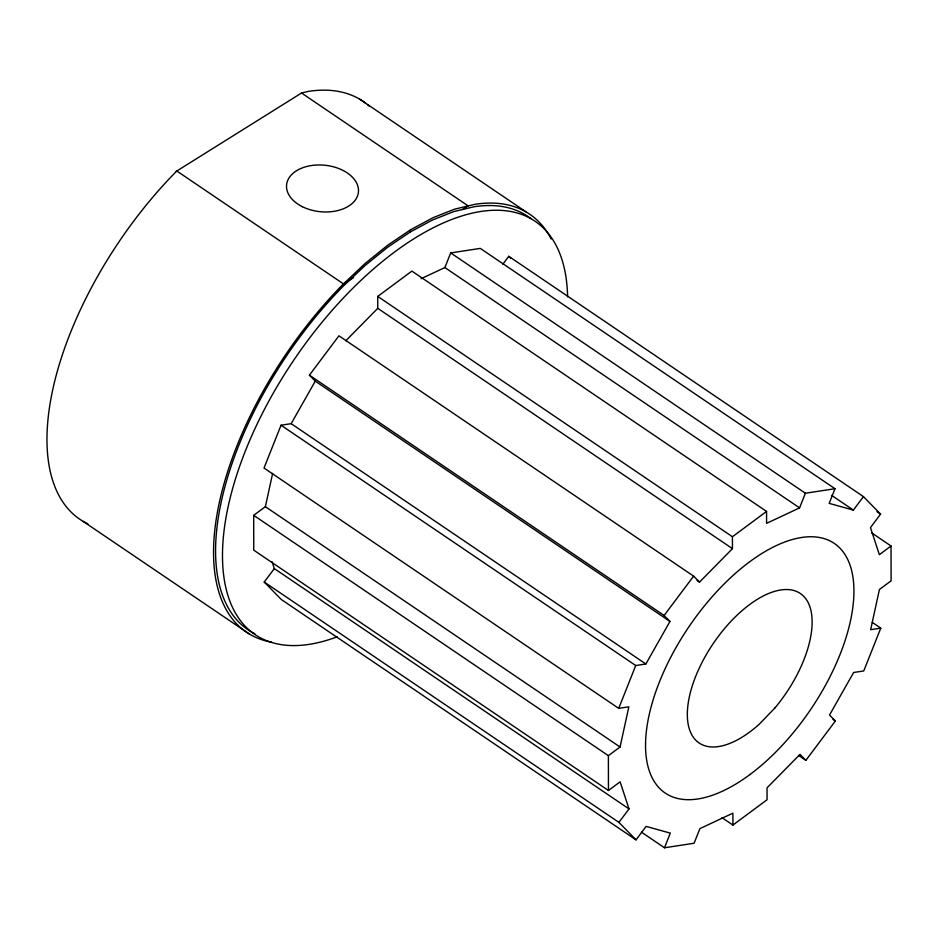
<?xml version="1.0" encoding="UTF-8"?>
<svg xmlns="http://www.w3.org/2000/svg" width="938" height="938" viewBox="0 0 938 938"><rect width="100%" height="100%" fill="white"/><g stroke="black" fill="none" stroke-linecap="round" stroke-linejoin="round"><path stroke-width="1.41" d="M254.866 633.83A249.625 121.858 -55.9 0 1 343.12 286.289L365.257 265.372L387.781 247.163L410.305 231.956L410.563 229.787L432.957 217.722L454.59 209.174L475.085 204.285A252.451 123.241 -55.9 0 1 551.169 239.014M641.498 832.182L664.491 847.776L670.318 833.12L646.13 826.401L636.034 839.862L618.916 822.368L629.011 808.908L620.124 781.823L608.445 790.488L253.752 550.16L253.694 515.337L265.372 506.684L272.63 473.42M608.445 790.488L608.387 755.665L620.065 747L628.847 706.818L618.717 708.354L264.024 468.039L281.037 425.219L291.167 423.671L645.86 663.998L669.955 621.46L664.104 615.48L309.411 375.153L338.935 335.816L693.639 576.143L699.49 582.123L732.449 548.648L732.426 536.735L766.569 511.421L411.876 271.094L377.733 296.42L377.756 308.332L345.794 340.787M421.127 278.68L444.882 267.565L450.697 252.92L480.291 248.394L834.996 488.721L829.169 503.366L853.357 510.084L863.452 496.624L508.759 256.309L502.862 264.153M618.717 708.354L635.741 665.534L645.86 663.998M766.569 511.421L766.592 523.334L799.575 507.88L805.402 493.236L834.996 488.721M872.293 622.386L880.77 628.132L863.746 670.951L853.627 672.499L829.532 715.026L835.383 721.005L805.848 760.355L798.59 755.43M291.167 423.671L315.262 381.145L309.411 375.153M636.034 839.862L281.341 599.534L264.223 582.041L274.318 568.592L272.102 561.815M664.104 615.48L693.639 576.143M863.452 496.624L880.571 514.13L870.476 527.578L879.363 554.663L891.041 545.998L871.672 532.878M722.025 817.69L732.918 825.077L767.061 799.751L767.038 787.838L799.997 754.363L805.848 760.355M410.563 229.787L387.781 245.158L364.999 263.578L342.616 284.73A252.451 123.241 -55.9 0 0 218.249 507.739A252.451 123.241 -55.9 0 0 271.797 642.19M176.004 171.525L301.532 93.014L308.438 91.373A252.451 123.241 -55.9 0 1 365.316 102.91M353.567 277.613L343.484 283.921L176.836 171.009L175.969 171.818A252.451 123.241 -55.9 0 0 87.926 523.908M462.434 209.526L468.179 205.926L301.532 93.014M410.305 231.956L432.453 220.02L453.851 211.566L474.112 206.735A249.625 121.858 -55.9 0 1 530.826 218.519M880.77 628.132L870.652 629.679L879.422 589.486L891.1 580.833L891.041 545.998M664.491 847.776L694.085 843.25L699.912 828.606L732.895 813.164L732.918 825.077M359.723 99.194L526.37 212.105M876.948 511.667L880.571 514.13M831.56 495.323L853.357 510.084M450.697 252.92L805.402 493.236M444.882 267.565L799.575 507.88M377.733 296.42L732.426 536.735M377.756 308.332L732.449 548.648M697.075 580.481L699.49 582.123M832.967 719.376L835.383 721.005M315.262 381.145L669.955 621.46M281.037 425.219L635.741 665.534M265.372 506.684L620.065 747M253.694 515.337L608.387 755.665M274.318 568.592L629.011 808.908M264.223 582.041L618.916 822.368M83.154 521.387L249.801 634.299M508.759 256.309L510.776 258.36M337.188 636.796A249.625 121.858 -55.9 0 1 226.691 513.778A249.625 121.858 -55.9 0 1 412.486 239.659A249.625 121.858 -55.9 0 1 567.596 296.865M367.438 104.575A252.451 123.241 -55.9 0 1 369.49 106.334M774.729 708.178L759.077 724.37A90.283 44.074 -55.9 0 1 689.864 694.554A90.283 44.074 -55.9 0 1 791.015 589.885A90.283 44.074 -55.9 0 1 774.729 708.178M749.919 774.565A150.76 73.598 -55.9 0 0 839.92 548.132A150.76 73.598 -55.9 0 0 659.391 682.043A150.76 73.598 -55.9 0 0 749.919 774.565M302.282 206.653A36.113 23.356 5.8 0 0 358.41 192.29A36.113 23.356 5.8 0 0 306.832 166.46A36.113 23.356 5.8 0 0 302.282 206.653"/></g></svg>
